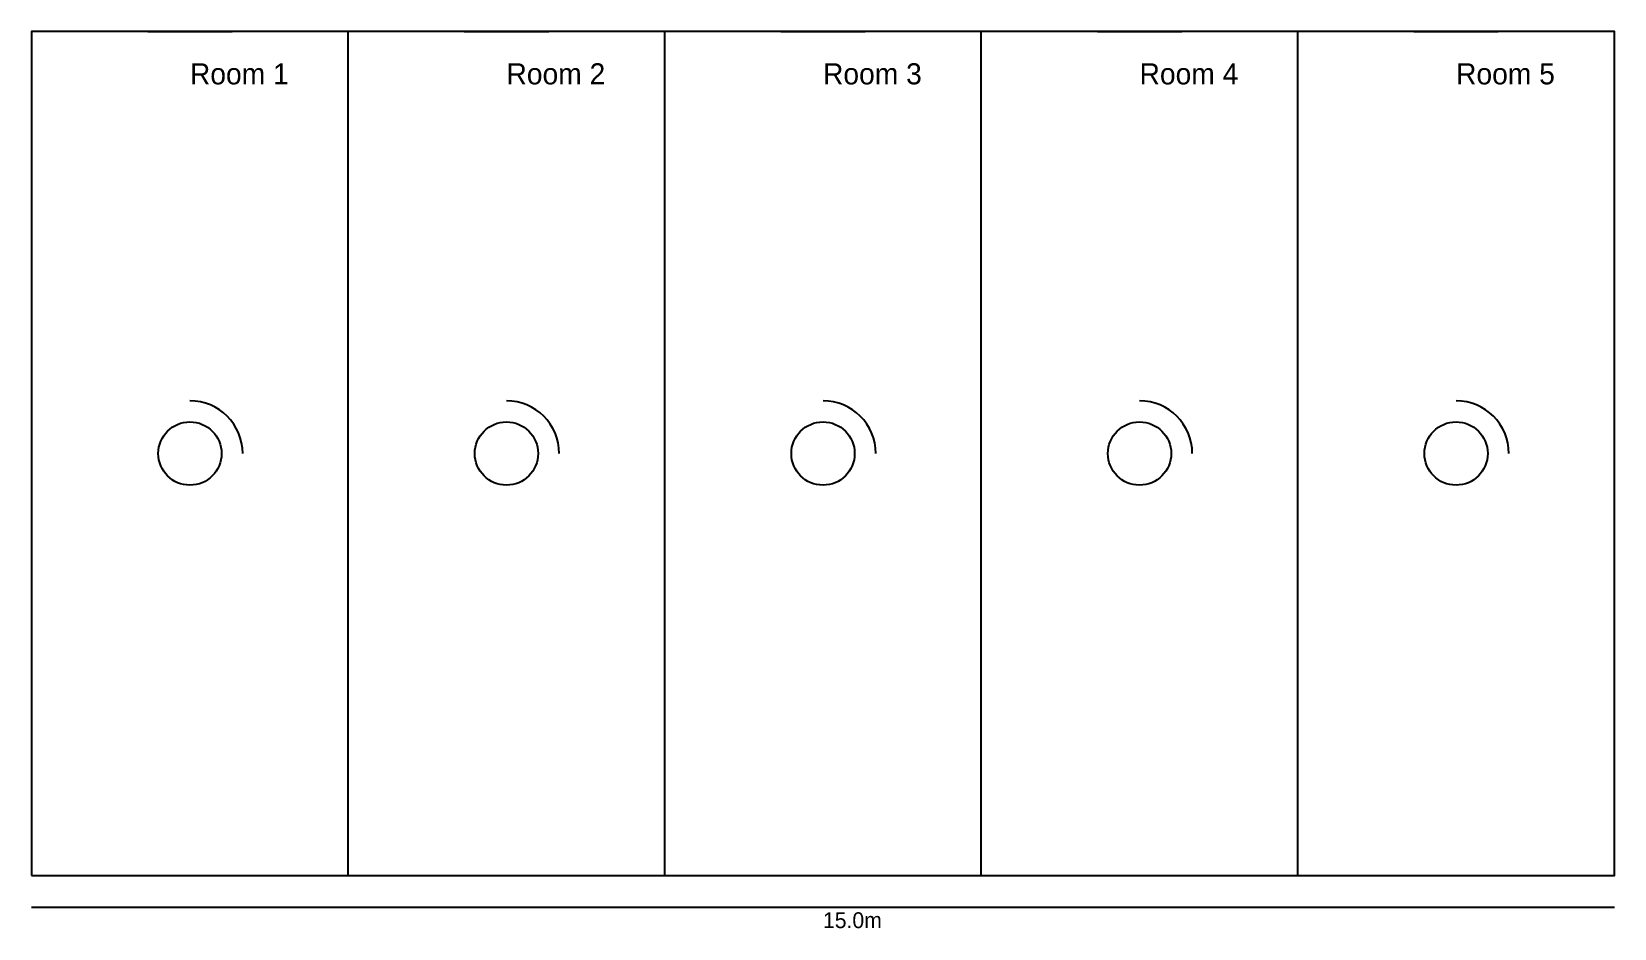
# Model space of a CAD drawing. Header units: metres. Extents: x 0 to 15000, y -502 to 8000.
import ezdxf

# ---------------------------------------------------------------- set-up
doc = ezdxf.new("R2010")
doc.units = ezdxf.units.M
for name, color, linetype in [('A-DOOR', 3, 'Continuous'), ('A-WALL', 1, 'Continuous'), ('A-WINDOW', 4, 'Continuous'), ('DIM', 2, 'Continuous'), ('FURNITURE', 5, 'Continuous'), ('TEXT', 7, 'Continuous')]:
    doc.layers.add(name, color=color, linetype=linetype)

msp = doc.modelspace()

# ---------------------------------------------------------------- linework, layer by layer
at = {"layer": 'A-DOOR'}
for centre in [(1500, 4000), (4500, 4000), (7500, 4000), (10500, 4000), (13500, 4000)]:
    msp.add_arc(centre, 500, 0, 90, dxfattribs=at)
at = {"layer": 'A-WALL'}
for p, q in [((3000, 0), (3000, 8000)), ((6000, 0), (6000, 8000)), ((9000, 0), (9000, 8000)), ((12000, 0), (12000, 8000))]:
    msp.add_line(p, q, dxfattribs=at)
msp.add_lwpolyline([(0, 0), (15000, 0), (15000, 8000), (0, 8000), (0, 0)], dxfattribs=at)
at = {"layer": 'A-WINDOW'}
for p, q in [((1100, 8000), (1900, 8000)), ((4100, 8000), (4900, 8000)), ((7100, 8000), (7900, 8000)), ((10100, 8000), (10900, 8000)), ((13100, 8000), (13900, 8000)), ((1100, 0), (1900, 0)), ((4100, 0), (4900, 0)), ((7100, 0), (7900, 0)), ((10100, 0), (10900, 0)), ((13100, 0), (13900, 0))]:
    msp.add_line(p, q, dxfattribs=at)
at = {"layer": 'DIM'}
msp.add_line((0, -300), (15000, -300), dxfattribs=at)
at = {"layer": 'FURNITURE'}
for centre in [(1500, 4000), (4500, 4000), (7500, 4000), (10500, 4000), (13500, 4000)]:
    msp.add_circle(centre, 300, dxfattribs=at)

# ---------------------------------------------------------------- texts
at = {"layer": 'DIM'}
msp.add_text('15.0m', height=150, dxfattribs=at).set_placement((7500, -500))
at = {"layer": 'TEXT'}
for s, p in [('Room 1', (1500, 7500)), ('Room 2', (4500, 7500)), ('Room 3', (7500, 7500)), ('Room 4', (10500, 7500)), ('Room 5', (13500, 7500))]:
    msp.add_text(s, height=200, dxfattribs=at).set_placement(p)

doc.saveas('drawing.dxf')
